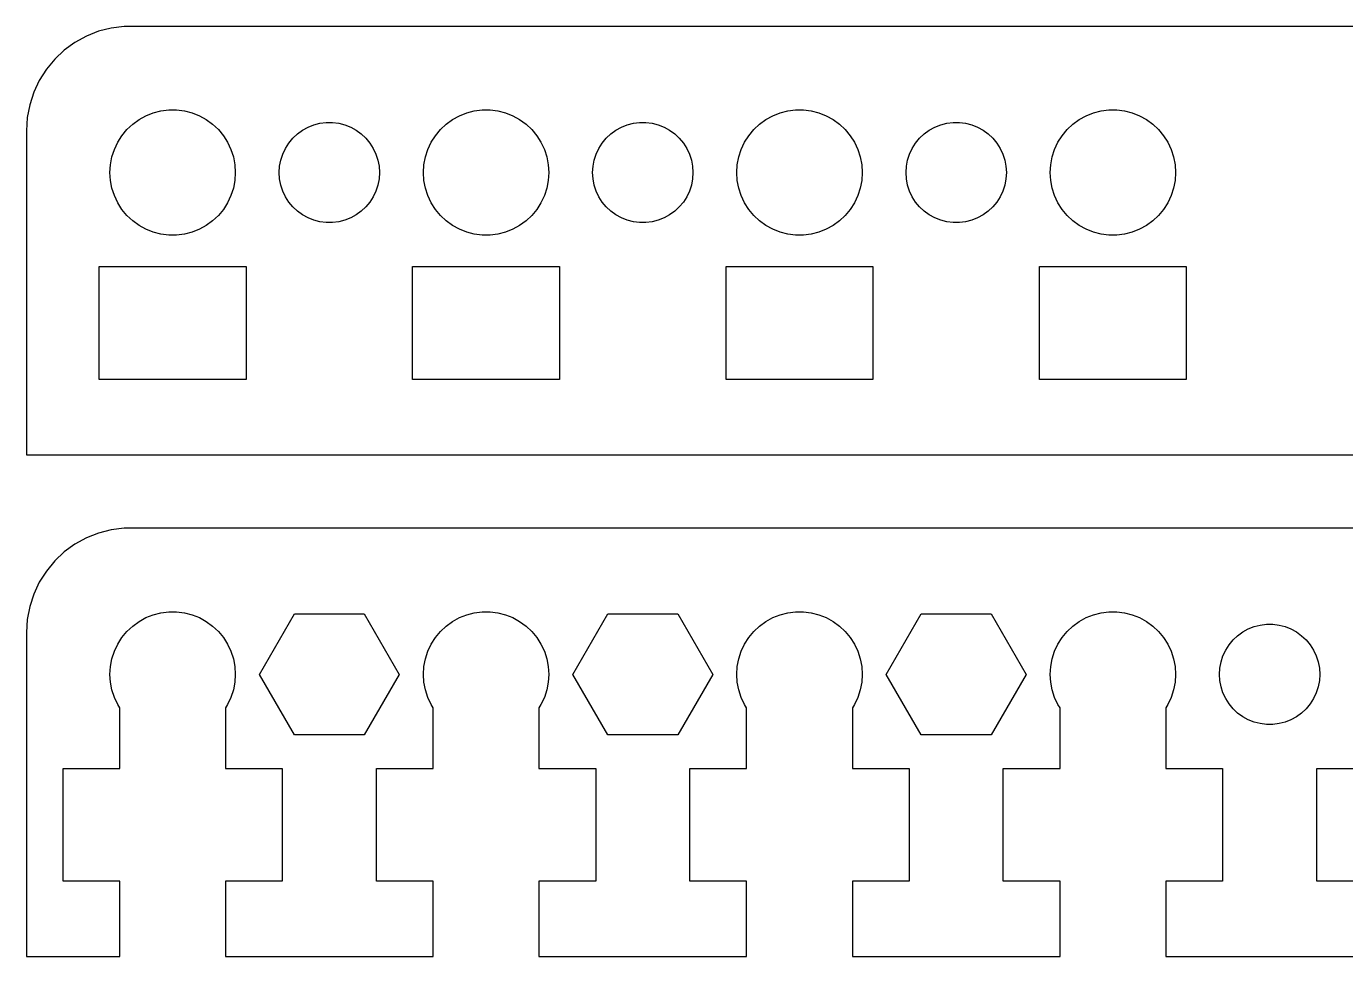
# Model space of a CAD drawing. Header units: metres. Extents: x -67 to 67, y 0 to 92.
# Drawn here: x -67 to -3.9, y 48 to 92.5 of the extents above; entities that cross this region are included whole.
import ezdxf

# ---------------------------------------------------------------- set-up
doc = ezdxf.new("R2010")
doc.units = ezdxf.units.M

msp = doc.modelspace()

# ---------------------------------------------------------------- linework, layer by layer
for p, q in [((-63.5451, 92.2553), (-64.1289, 92.0241)), ((-62.9369, 92.4114), (-63.5451, 92.2553)), ((-62.3139, 92.4901), (-62.9369, 92.4114)), ((62.3139, 92.4901), (-62.3139, 92.4901)), ((-64.6791, 91.7216), (-65.1871, 91.3526)), ((-64.1289, 92.0241), (-64.6791, 91.7216)), ((-65.6448, 90.9227), (-66.0451, 90.4389)), ((-65.1871, 91.3526), (-65.6448, 90.9227)), ((-66.0451, 90.4389), (-66.3815, 89.9088)), ((-66.3815, 89.9088), (-66.6489, 89.3406)), ((-66.6489, 89.3406), (-66.8429, 88.7434)), ((-66.8429, 88.7434), (-66.9606, 88.1267)), ((-60.927, 88.3532), (-60.5621, 88.4469)), ((-60.5621, 88.4469), (-60.1884, 88.4941)), ((-60.1884, 88.4941), (-59.8116, 88.4941)), ((-59.8116, 88.4941), (-59.4379, 88.4469)), ((-59.4379, 88.4469), (-59.0729, 88.3532)), ((-45.927, 88.3532), (-45.5621, 88.4469)), ((-45.5621, 88.4469), (-45.1884, 88.4941)), ((-45.1884, 88.4941), (-44.8116, 88.4941)), ((-44.8116, 88.4941), (-44.4379, 88.4469)), ((-44.4379, 88.4469), (-44.0729, 88.3532)), ((-30.927, 88.3532), (-30.5621, 88.4469)), ((-30.5621, 88.4469), (-30.1884, 88.4941)), ((-30.1884, 88.4941), (-29.8116, 88.4941)), ((-29.8116, 88.4941), (-29.4379, 88.4469)), ((-29.4379, 88.4469), (-29.0729, 88.3532)), ((-15.927, 88.3532), (-15.5621, 88.4469)), ((-15.5621, 88.4469), (-15.1884, 88.4941)), ((-15.1884, 88.4941), (-14.8116, 88.4941)), ((-14.8116, 88.4941), (-14.4379, 88.4469)), ((-14.4379, 88.4469), (-14.0729, 88.3532)), ((-66.9606, 88.1267), (-67, 87.5)), ((-62.1869, 87.5536), (-61.9123, 87.8115)), ((-61.9123, 87.8115), (-61.6075, 88.033)), ((-61.6075, 88.033), (-61.2773, 88.2145)), ((-61.2773, 88.2145), (-60.927, 88.3532)), ((-59.0729, 88.3532), (-58.7227, 88.2145)), ((-58.7227, 88.2145), (-58.3925, 88.033)), ((-58.3925, 88.033), (-58.0877, 87.8115)), ((-58.0877, 87.8115), (-57.8131, 87.5536)), ((-53.5219, 87.6716), (-53.2416, 87.7825)), ((-53.2416, 87.7825), (-52.9497, 87.8575)), ((-52.9497, 87.8575), (-52.6507, 87.8953)), ((-52.6507, 87.8953), (-52.3493, 87.8953)), ((-52.3493, 87.8953), (-52.0503, 87.8575)), ((-52.0503, 87.8575), (-51.7583, 87.7825)), ((-51.7583, 87.7825), (-51.4781, 87.6716)), ((-47.1869, 87.5536), (-46.9123, 87.8115)), ((-46.9123, 87.8115), (-46.6075, 88.033)), ((-46.6075, 88.033), (-46.2773, 88.2145)), ((-46.2773, 88.2145), (-45.927, 88.3532)), ((-44.0729, 88.3532), (-43.7227, 88.2145)), ((-43.7227, 88.2145), (-43.3925, 88.033)), ((-43.3925, 88.033), (-43.0877, 87.8115)), ((-43.0877, 87.8115), (-42.8131, 87.5536)), ((-38.5219, 87.6716), (-38.2416, 87.7825)), ((-38.2416, 87.7825), (-37.9497, 87.8575)), ((-37.9497, 87.8575), (-37.6507, 87.8953)), ((-37.6507, 87.8953), (-37.3493, 87.8953)), ((-37.3493, 87.8953), (-37.0503, 87.8575)), ((-37.0503, 87.8575), (-36.7583, 87.7825)), ((-36.7583, 87.7825), (-36.4781, 87.6716)), ((-32.1869, 87.5536), (-31.9123, 87.8115)), ((-31.9123, 87.8115), (-31.6075, 88.033)), ((-31.6075, 88.033), (-31.2773, 88.2145)), ((-31.2773, 88.2145), (-30.927, 88.3532)), ((-29.0729, 88.3532), (-28.7227, 88.2145)), ((-28.7227, 88.2145), (-28.3925, 88.033)), ((-28.3925, 88.033), (-28.0877, 87.8115)), ((-28.0877, 87.8115), (-27.8131, 87.5536)), ((-23.5219, 87.6716), (-23.2416, 87.7825)), ((-23.2416, 87.7825), (-22.9497, 87.8575)), ((-22.9497, 87.8575), (-22.6507, 87.8953)), ((-22.6507, 87.8953), (-22.3493, 87.8953)), ((-22.3493, 87.8953), (-22.0503, 87.8575)), ((-22.0503, 87.8575), (-21.7583, 87.7825)), ((-21.7583, 87.7825), (-21.4781, 87.6716)), ((-17.1869, 87.5536), (-16.9123, 87.8115)), ((-16.9123, 87.8115), (-16.6075, 88.033)), ((-16.6075, 88.033), (-16.2773, 88.2145)), ((-16.2773, 88.2145), (-15.927, 88.3532)), ((-14.0729, 88.3532), (-13.7227, 88.2145)), ((-13.7227, 88.2145), (-13.3925, 88.033)), ((-13.3925, 88.033), (-13.0877, 87.8115)), ((-13.0877, 87.8115), (-12.8131, 87.5536)), ((-67, 87.5), (-67, 72)), ((-62.6289, 86.9453), (-62.427, 87.2634)), ((-62.427, 87.2634), (-62.1869, 87.5536)), ((-57.8131, 87.5536), (-57.5729, 87.2634)), ((-57.5729, 87.2634), (-57.3711, 86.9453)), ((-54.4416, 86.9107), (-54.2495, 87.1429)), ((-54.2495, 87.1429), (-54.0298, 87.3492)), ((-54.0298, 87.3492), (-53.786, 87.5264)), ((-53.786, 87.5264), (-53.5219, 87.6716)), ((-51.4781, 87.6716), (-51.214, 87.5264)), ((-51.214, 87.5264), (-50.9702, 87.3492)), ((-50.9702, 87.3492), (-50.7505, 87.1429)), ((-50.7505, 87.1429), (-50.5583, 86.9107)), ((-47.6289, 86.9453), (-47.427, 87.2634)), ((-47.427, 87.2634), (-47.1869, 87.5536)), ((-42.8131, 87.5536), (-42.5729, 87.2634)), ((-42.5729, 87.2634), (-42.3711, 86.9453)), ((-39.4416, 86.9107), (-39.2495, 87.1429)), ((-39.2495, 87.1429), (-39.0298, 87.3492)), ((-39.0298, 87.3492), (-38.786, 87.5264)), ((-38.786, 87.5264), (-38.5219, 87.6716)), ((-36.4781, 87.6716), (-36.214, 87.5264)), ((-36.214, 87.5264), (-35.9702, 87.3492)), ((-35.9702, 87.3492), (-35.7505, 87.1429)), ((-35.7505, 87.1429), (-35.5583, 86.9107)), ((-32.6289, 86.9453), (-32.427, 87.2634)), ((-32.427, 87.2634), (-32.1869, 87.5536)), ((-27.8131, 87.5536), (-27.5729, 87.2634)), ((-27.5729, 87.2634), (-27.3711, 86.9453)), ((-24.4416, 86.9107), (-24.2495, 87.1429)), ((-24.2495, 87.1429), (-24.0298, 87.3492)), ((-24.0298, 87.3492), (-23.786, 87.5264)), ((-23.786, 87.5264), (-23.5219, 87.6716)), ((-21.4781, 87.6716), (-21.214, 87.5264)), ((-21.214, 87.5264), (-20.9702, 87.3492)), ((-20.9702, 87.3492), (-20.7505, 87.1429)), ((-20.7505, 87.1429), (-20.5583, 86.9107)), ((-17.6289, 86.9453), (-17.427, 87.2634)), ((-17.427, 87.2634), (-17.1869, 87.5536)), ((-12.8131, 87.5536), (-12.5729, 87.2634)), ((-12.5729, 87.2634), (-12.3711, 86.9453)), ((-62.9057, 86.2461), (-62.7893, 86.6044)), ((-62.7893, 86.6044), (-62.6289, 86.9453)), ((-57.3711, 86.9453), (-57.2107, 86.6044)), ((-57.2107, 86.6044), (-57.0942, 86.2461)), ((-54.7315, 86.3835), (-54.6031, 86.6562)), ((-54.6031, 86.6562), (-54.4416, 86.9107)), ((-50.5583, 86.9107), (-50.3969, 86.6562)), ((-50.3969, 86.6562), (-50.2685, 86.3835)), ((-47.9057, 86.2461), (-47.7893, 86.6044)), ((-47.7893, 86.6044), (-47.6289, 86.9453)), ((-42.3711, 86.9453), (-42.2107, 86.6044)), ((-42.2107, 86.6044), (-42.0942, 86.2461)), ((-39.7315, 86.3835), (-39.6031, 86.6562)), ((-39.6031, 86.6562), (-39.4416, 86.9107)), ((-35.5583, 86.9107), (-35.3969, 86.6562)), ((-35.3969, 86.6562), (-35.2685, 86.3835)), ((-32.9057, 86.2461), (-32.7893, 86.6044)), ((-32.7893, 86.6044), (-32.6289, 86.9453)), ((-27.3711, 86.9453), (-27.2107, 86.6044)), ((-27.2107, 86.6044), (-27.0942, 86.2461)), ((-24.7315, 86.3835), (-24.6031, 86.6562)), ((-24.6031, 86.6562), (-24.4416, 86.9107)), ((-20.5583, 86.9107), (-20.3969, 86.6562)), ((-20.3969, 86.6562), (-20.2685, 86.3835)), ((-17.9057, 86.2461), (-17.7893, 86.6044)), ((-17.7893, 86.6044), (-17.6289, 86.9453)), ((-12.3711, 86.9453), (-12.2107, 86.6044)), ((-12.2107, 86.6044), (-12.0942, 86.2461)), ((-63, 85.5), (-62.9763, 85.876)), ((-62.9763, 85.876), (-62.9057, 86.2461)), ((-57.0942, 86.2461), (-57.0237, 85.876)), ((-57.0237, 85.876), (-57, 85.5)), ((-54.8811, 85.8008), (-54.8246, 86.0968)), ((-54.8246, 86.0968), (-54.7315, 86.3835)), ((-50.2685, 86.3835), (-50.1754, 86.0968)), ((-50.1754, 86.0968), (-50.1189, 85.8008)), ((-48, 85.5), (-47.9763, 85.876)), ((-47.9763, 85.876), (-47.9057, 86.2461)), ((-42.0942, 86.2461), (-42.0237, 85.876)), ((-42.0237, 85.876), (-42, 85.5)), ((-39.8811, 85.8008), (-39.8246, 86.0968)), ((-39.8246, 86.0968), (-39.7315, 86.3835)), ((-35.2685, 86.3835), (-35.1754, 86.0968)), ((-35.1754, 86.0968), (-35.1189, 85.8008)), ((-33, 85.5), (-32.9763, 85.876)), ((-32.9763, 85.876), (-32.9057, 86.2461)), ((-27.0942, 86.2461), (-27.0237, 85.876)), ((-27.0237, 85.876), (-27, 85.5)), ((-24.8811, 85.8008), (-24.8246, 86.0968)), ((-24.8246, 86.0968), (-24.7315, 86.3835)), ((-20.2685, 86.3835), (-20.1754, 86.0968)), ((-20.1754, 86.0968), (-20.1189, 85.8008)), ((-18, 85.5), (-17.9763, 85.876)), ((-17.9763, 85.876), (-17.9057, 86.2461)), ((-12.0942, 86.2461), (-12.0237, 85.876)), ((-12.0237, 85.876), (-12, 85.5)), ((-62.9763, 85.124), (-63, 85.5)), ((-57, 85.5), (-57.0237, 85.124)), ((-54.9, 85.5), (-54.8811, 85.8008)), ((-54.8811, 85.1992), (-54.9, 85.5)), ((-50.1189, 85.8008), (-50.1, 85.5)), ((-50.1, 85.5), (-50.1189, 85.1992)), ((-47.9763, 85.124), (-48, 85.5)), ((-42, 85.5), (-42.0237, 85.124)), ((-39.9, 85.5), (-39.8811, 85.8008)), ((-39.8811, 85.1992), (-39.9, 85.5)), ((-35.1189, 85.8008), (-35.1, 85.5)), ((-35.1, 85.5), (-35.1189, 85.1992)), ((-32.9763, 85.124), (-33, 85.5)), ((-27, 85.5), (-27.0237, 85.124)), ((-24.9, 85.5), (-24.8811, 85.8008)), ((-24.8811, 85.1992), (-24.9, 85.5)), ((-20.1189, 85.8008), (-20.1, 85.5)), ((-20.1, 85.5), (-20.1189, 85.1992)), ((-17.9763, 85.124), (-18, 85.5)), ((-12, 85.5), (-12.0237, 85.124)), ((-62.9057, 84.7539), (-62.9763, 85.124)), ((-62.7893, 84.3956), (-62.9057, 84.7539)), ((-57.0942, 84.7539), (-57.2107, 84.3956)), ((-57.0237, 85.124), (-57.0942, 84.7539)), ((-54.8246, 84.9031), (-54.8811, 85.1992)), ((-54.7315, 84.6165), (-54.8246, 84.9031)), ((-54.6031, 84.3438), (-54.7315, 84.6165)), ((-50.2685, 84.6165), (-50.3969, 84.3438)), ((-50.1754, 84.9031), (-50.2685, 84.6165)), ((-50.1189, 85.1992), (-50.1754, 84.9031)), ((-47.9057, 84.7539), (-47.9763, 85.124)), ((-47.7893, 84.3956), (-47.9057, 84.7539)), ((-42.0942, 84.7539), (-42.2107, 84.3956)), ((-42.0237, 85.124), (-42.0942, 84.7539)), ((-39.8246, 84.9031), (-39.8811, 85.1992)), ((-39.7315, 84.6165), (-39.8246, 84.9031)), ((-39.6031, 84.3438), (-39.7315, 84.6165)), ((-35.2685, 84.6165), (-35.3969, 84.3438)), ((-35.1754, 84.9031), (-35.2685, 84.6165)), ((-35.1189, 85.1992), (-35.1754, 84.9031)), ((-32.9057, 84.7539), (-32.9763, 85.124)), ((-32.7893, 84.3956), (-32.9057, 84.7539)), ((-27.0942, 84.7539), (-27.2107, 84.3956)), ((-27.0237, 85.124), (-27.0942, 84.7539)), ((-24.8246, 84.9031), (-24.8811, 85.1992)), ((-24.7315, 84.6165), (-24.8246, 84.9031)), ((-24.6031, 84.3438), (-24.7315, 84.6165)), ((-20.2685, 84.6165), (-20.3969, 84.3438)), ((-20.1754, 84.9031), (-20.2685, 84.6165)), ((-20.1189, 85.1992), (-20.1754, 84.9031)), ((-17.9057, 84.7539), (-17.9763, 85.124)), ((-17.7893, 84.3956), (-17.9057, 84.7539)), ((-12.0942, 84.7539), (-12.2107, 84.3956)), ((-12.0237, 85.124), (-12.0942, 84.7539)), ((-62.6289, 84.0547), (-62.7893, 84.3956)), ((-62.427, 83.7366), (-62.6289, 84.0547)), ((-57.3711, 84.0547), (-57.5729, 83.7366)), ((-57.2107, 84.3956), (-57.3711, 84.0547)), ((-54.4416, 84.0893), (-54.6031, 84.3438)), ((-54.2495, 83.8571), (-54.4416, 84.0893)), ((-50.5583, 84.0893), (-50.7505, 83.8571)), ((-50.3969, 84.3438), (-50.5583, 84.0893)), ((-47.6289, 84.0547), (-47.7893, 84.3956)), ((-47.427, 83.7366), (-47.6289, 84.0547)), ((-42.3711, 84.0547), (-42.5729, 83.7366)), ((-42.2107, 84.3956), (-42.3711, 84.0547)), ((-39.4416, 84.0893), (-39.6031, 84.3438)), ((-39.2495, 83.8571), (-39.4416, 84.0893)), ((-35.5583, 84.0893), (-35.7505, 83.8571)), ((-35.3969, 84.3438), (-35.5583, 84.0893)), ((-32.6289, 84.0547), (-32.7893, 84.3956)), ((-32.427, 83.7366), (-32.6289, 84.0547)), ((-27.3711, 84.0547), (-27.5729, 83.7366)), ((-27.2107, 84.3956), (-27.3711, 84.0547)), ((-24.4416, 84.0893), (-24.6031, 84.3438)), ((-24.2495, 83.8571), (-24.4416, 84.0893)), ((-20.5583, 84.0893), (-20.7505, 83.8571)), ((-20.3969, 84.3438), (-20.5583, 84.0893)), ((-17.6289, 84.0547), (-17.7893, 84.3956)), ((-17.427, 83.7366), (-17.6289, 84.0547)), ((-12.3711, 84.0547), (-12.5729, 83.7366)), ((-12.2107, 84.3956), (-12.3711, 84.0547)), ((-62.1869, 83.4464), (-62.427, 83.7366)), ((-61.9123, 83.1884), (-62.1869, 83.4464)), ((-57.8131, 83.4464), (-58.0877, 83.1884)), ((-57.5729, 83.7366), (-57.8131, 83.4464)), ((-54.0298, 83.6508), (-54.2495, 83.8571)), ((-53.786, 83.4736), (-54.0298, 83.6508)), ((-53.5219, 83.3284), (-53.786, 83.4736)), ((-51.214, 83.4736), (-51.4781, 83.3284)), ((-50.9702, 83.6508), (-51.214, 83.4736)), ((-50.7505, 83.8571), (-50.9702, 83.6508)), ((-47.1869, 83.4464), (-47.427, 83.7366)), ((-46.9123, 83.1884), (-47.1869, 83.4464)), ((-42.8131, 83.4464), (-43.0877, 83.1884)), ((-42.5729, 83.7366), (-42.8131, 83.4464)), ((-39.0298, 83.6508), (-39.2495, 83.8571)), ((-38.786, 83.4736), (-39.0298, 83.6508)), ((-38.5219, 83.3284), (-38.786, 83.4736)), ((-36.214, 83.4736), (-36.4781, 83.3284)), ((-35.9702, 83.6508), (-36.214, 83.4736)), ((-35.7505, 83.8571), (-35.9702, 83.6508)), ((-32.1869, 83.4464), (-32.427, 83.7366)), ((-31.9123, 83.1884), (-32.1869, 83.4464)), ((-27.8131, 83.4464), (-28.0877, 83.1884)), ((-27.5729, 83.7366), (-27.8131, 83.4464)), ((-24.0298, 83.6508), (-24.2495, 83.8571)), ((-23.786, 83.4736), (-24.0298, 83.6508)), ((-23.5219, 83.3284), (-23.786, 83.4736)), ((-21.214, 83.4736), (-21.4781, 83.3284)), ((-20.9702, 83.6508), (-21.214, 83.4736)), ((-20.7505, 83.8571), (-20.9702, 83.6508)), ((-17.1869, 83.4464), (-17.427, 83.7366)), ((-16.9123, 83.1884), (-17.1869, 83.4464)), ((-12.8131, 83.4464), (-13.0877, 83.1884)), ((-12.5729, 83.7366), (-12.8131, 83.4464)), ((-61.6075, 82.967), (-61.9123, 83.1884)), ((-61.2773, 82.7855), (-61.6075, 82.967)), ((-60.927, 82.6468), (-61.2773, 82.7855)), ((-58.7227, 82.7855), (-59.0729, 82.6468)), ((-58.3925, 82.967), (-58.7227, 82.7855)), ((-58.0877, 83.1884), (-58.3925, 82.967)), ((-53.2416, 83.2175), (-53.5219, 83.3284)), ((-52.9497, 83.1425), (-53.2416, 83.2175)), ((-52.6507, 83.1047), (-52.9497, 83.1425)), ((-52.3493, 83.1047), (-52.6507, 83.1047)), ((-52.0503, 83.1425), (-52.3493, 83.1047)), ((-51.7583, 83.2175), (-52.0503, 83.1425)), ((-51.4781, 83.3284), (-51.7583, 83.2175)), ((-46.6075, 82.967), (-46.9123, 83.1884)), ((-46.2773, 82.7855), (-46.6075, 82.967)), ((-45.927, 82.6468), (-46.2773, 82.7855)), ((-43.7227, 82.7855), (-44.0729, 82.6468)), ((-43.3925, 82.967), (-43.7227, 82.7855)), ((-43.0877, 83.1884), (-43.3925, 82.967)), ((-38.2416, 83.2175), (-38.5219, 83.3284)), ((-37.9497, 83.1425), (-38.2416, 83.2175)), ((-37.6507, 83.1047), (-37.9497, 83.1425)), ((-37.3493, 83.1047), (-37.6507, 83.1047)), ((-37.0503, 83.1425), (-37.3493, 83.1047)), ((-36.7583, 83.2175), (-37.0503, 83.1425)), ((-36.4781, 83.3284), (-36.7583, 83.2175)), ((-31.6075, 82.967), (-31.9123, 83.1884)), ((-31.2773, 82.7855), (-31.6075, 82.967)), ((-30.927, 82.6468), (-31.2773, 82.7855)), ((-28.7227, 82.7855), (-29.0729, 82.6468)), ((-28.3925, 82.967), (-28.7227, 82.7855)), ((-28.0877, 83.1884), (-28.3925, 82.967)), ((-23.2416, 83.2175), (-23.5219, 83.3284)), ((-22.9497, 83.1425), (-23.2416, 83.2175)), ((-22.6507, 83.1047), (-22.9497, 83.1425)), ((-22.3493, 83.1047), (-22.6507, 83.1047)), ((-22.0503, 83.1425), (-22.3493, 83.1047)), ((-21.7583, 83.2175), (-22.0503, 83.1425)), ((-21.4781, 83.3284), (-21.7583, 83.2175)), ((-16.6075, 82.967), (-16.9123, 83.1884)), ((-16.2773, 82.7855), (-16.6075, 82.967)), ((-15.927, 82.6468), (-16.2773, 82.7855)), ((-13.7227, 82.7855), (-14.0729, 82.6468)), ((-13.3925, 82.967), (-13.7227, 82.7855)), ((-13.0877, 83.1884), (-13.3925, 82.967)), ((-60.5621, 82.5531), (-60.927, 82.6468)), ((-60.1884, 82.5059), (-60.5621, 82.5531)), ((-59.8116, 82.5059), (-60.1884, 82.5059)), ((-59.4379, 82.5531), (-59.8116, 82.5059)), ((-59.0729, 82.6468), (-59.4379, 82.5531)), ((-45.5621, 82.5531), (-45.927, 82.6468)), ((-45.1884, 82.5059), (-45.5621, 82.5531)), ((-44.8116, 82.5059), (-45.1884, 82.5059)), ((-44.4379, 82.5531), (-44.8116, 82.5059)), ((-44.0729, 82.6468), (-44.4379, 82.5531)), ((-30.5621, 82.5531), (-30.927, 82.6468)), ((-30.1884, 82.5059), (-30.5621, 82.5531)), ((-29.8116, 82.5059), (-30.1884, 82.5059)), ((-29.4379, 82.5531), (-29.8116, 82.5059)), ((-29.0729, 82.6468), (-29.4379, 82.5531)), ((-15.5621, 82.5531), (-15.927, 82.6468)), ((-15.1884, 82.5059), (-15.5621, 82.5531)), ((-14.8116, 82.5059), (-15.1884, 82.5059)), ((-14.4379, 82.5531), (-14.8116, 82.5059)), ((-14.0729, 82.6468), (-14.4379, 82.5531)), ((-63.5142, 75.6), (-63.5142, 81)), ((-63.5142, 81), (-56.4858, 81)), ((-56.4858, 81), (-56.4858, 75.6)), ((-48.5142, 75.6), (-48.5142, 81)), ((-48.5142, 81), (-41.4858, 81)), ((-41.4858, 81), (-41.4858, 75.6)), ((-33.5142, 75.6), (-33.5142, 81)), ((-33.5142, 81), (-26.4858, 81)), ((-26.4858, 81), (-26.4858, 75.6)), ((-18.5142, 75.6), (-18.5142, 81)), ((-18.5142, 81), (-11.4858, 81)), ((-11.4858, 81), (-11.4858, 75.6)), ((-56.4858, 75.6), (-63.5142, 75.6)), ((-41.4858, 75.6), (-48.5142, 75.6)), ((-26.4858, 75.6), (-33.5142, 75.6)), ((-11.4858, 75.6), (-18.5142, 75.6)), ((-67, 72), (67, 72)), ((-63.5451, 68.2553), (-64.1289, 68.0241)), ((-62.9369, 68.4114), (-63.5451, 68.2553)), ((-62.3139, 68.4901), (-62.9369, 68.4114)), ((62.3139, 68.4901), (-62.3139, 68.4901)), ((-64.6791, 67.7216), (-65.1871, 67.3526)), ((-64.1289, 68.0241), (-64.6791, 67.7216)), ((-65.1871, 67.3526), (-65.6448, 66.9227)), ((-66.0451, 66.4389), (-66.3815, 65.9088)), ((-65.6448, 66.9227), (-66.0451, 66.4389)), ((-66.3815, 65.9088), (-66.6489, 65.3406)), ((-66.6489, 65.3406), (-66.8429, 64.7434)), ((-66.8429, 64.7434), (-66.9606, 64.1267)), ((-60.927, 64.3532), (-60.5621, 64.4469)), ((-60.5621, 64.4469), (-60.1884, 64.4941)), ((-60.1884, 64.4941), (-59.8116, 64.4941)), ((-59.8116, 64.4941), (-59.4379, 64.4469)), ((-59.4379, 64.4469), (-59.0729, 64.3532)), ((-45.927, 64.3532), (-45.5621, 64.4469)), ((-45.5621, 64.4469), (-45.1884, 64.4941)), ((-45.1884, 64.4941), (-44.8116, 64.4941)), ((-44.8116, 64.4941), (-44.4379, 64.4469)), ((-44.4379, 64.4469), (-44.0729, 64.3532)), ((-30.927, 64.3532), (-30.5621, 64.4469)), ((-30.5621, 64.4469), (-30.1884, 64.4941)), ((-30.1884, 64.4941), (-29.8116, 64.4941)), ((-29.8116, 64.4941), (-29.4379, 64.4469)), ((-29.4379, 64.4469), (-29.0729, 64.3532)), ((-15.927, 64.3532), (-15.5621, 64.4469)), ((-15.5621, 64.4469), (-15.1884, 64.4941)), ((-15.1884, 64.4941), (-14.8116, 64.4941)), ((-14.8116, 64.4941), (-14.4379, 64.4469)), ((-14.4379, 64.4469), (-14.0729, 64.3532)), ((-66.9606, 64.1267), (-67, 63.5)), ((-62.1869, 63.5536), (-61.9123, 63.8115)), ((-61.9123, 63.8115), (-61.6075, 64.033)), ((-61.6075, 64.033), (-61.2773, 64.2145)), ((-61.2773, 64.2145), (-60.927, 64.3532)), ((-59.0729, 64.3532), (-58.7227, 64.2145)), ((-58.7227, 64.2145), (-58.3925, 64.033)), ((-58.3925, 64.033), (-58.0877, 63.8115)), ((-58.0877, 63.8115), (-57.8131, 63.5536)), ((-55.8466, 61.5), (-54.1733, 64.3982)), ((-54.1733, 64.3982), (-50.8267, 64.3982)), ((-50.8267, 64.3982), (-49.1534, 61.5)), ((-47.1869, 63.5536), (-46.9123, 63.8115)), ((-46.9123, 63.8115), (-46.6075, 64.033)), ((-46.6075, 64.033), (-46.2773, 64.2145)), ((-46.2773, 64.2145), (-45.927, 64.3532)), ((-44.0729, 64.3532), (-43.7227, 64.2145)), ((-43.7227, 64.2145), (-43.3925, 64.033)), ((-43.3925, 64.033), (-43.0877, 63.8115)), ((-43.0877, 63.8115), (-42.8131, 63.5536)), ((-40.8466, 61.5), (-39.1733, 64.3982)), ((-39.1733, 64.3982), (-35.8267, 64.3982)), ((-35.8267, 64.3982), (-34.1534, 61.5)), ((-32.1869, 63.5536), (-31.9123, 63.8115)), ((-31.9123, 63.8115), (-31.6075, 64.033)), ((-31.6075, 64.033), (-31.2773, 64.2145)), ((-31.2773, 64.2145), (-30.927, 64.3532)), ((-29.0729, 64.3532), (-28.7227, 64.2145)), ((-28.7227, 64.2145), (-28.3925, 64.033)), ((-28.3925, 64.033), (-28.0877, 63.8115)), ((-28.0877, 63.8115), (-27.8131, 63.5536)), ((-25.8466, 61.5), (-24.1733, 64.3982)), ((-24.1733, 64.3982), (-20.8267, 64.3982)), ((-20.8267, 64.3982), (-19.1534, 61.5)), ((-17.1869, 63.5536), (-16.9123, 63.8115)), ((-16.9123, 63.8115), (-16.6075, 64.033)), ((-16.6075, 64.033), (-16.2773, 64.2145)), ((-16.2773, 64.2145), (-15.927, 64.3532)), ((-14.0729, 64.3532), (-13.7227, 64.2145)), ((-13.7227, 64.2145), (-13.3925, 64.033)), ((-13.3925, 64.033), (-13.0877, 63.8115)), ((-13.0877, 63.8115), (-12.8131, 63.5536)), ((-8.52187, 63.6716), (-8.24164, 63.7825)), ((-8.24164, 63.7825), (-7.94971, 63.8575)), ((-7.94971, 63.8575), (-7.6507, 63.8953)), ((-7.6507, 63.8953), (-7.34929, 63.8953)), ((-7.34929, 63.8953), (-7.05028, 63.8575)), ((-7.05028, 63.8575), (-6.75835, 63.7825)), ((-6.75835, 63.7825), (-6.47812, 63.6716)), ((-67, 63.5), (-67, 48)), ((-62.6289, 62.9453), (-62.427, 63.2634)), ((-62.427, 63.2634), (-62.1869, 63.5536)), ((-57.8131, 63.5536), (-57.5729, 63.2634)), ((-57.5729, 63.2634), (-57.3711, 62.9453)), ((-47.6289, 62.9453), (-47.427, 63.2634)), ((-47.427, 63.2634), (-47.1869, 63.5536)), ((-42.8131, 63.5536), (-42.5729, 63.2634)), ((-42.5729, 63.2634), (-42.3711, 62.9453)), ((-32.6289, 62.9453), (-32.427, 63.2634)), ((-32.427, 63.2634), (-32.1869, 63.5536)), ((-27.8131, 63.5536), (-27.5729, 63.2634)), ((-27.5729, 63.2634), (-27.3711, 62.9453)), ((-17.6289, 62.9453), (-17.427, 63.2634)), ((-17.427, 63.2634), (-17.1869, 63.5536)), ((-12.8131, 63.5536), (-12.5729, 63.2634)), ((-12.5729, 63.2634), (-12.3711, 62.9453)), ((-9.44164, 62.9107), (-9.24951, 63.1429)), ((-9.24951, 63.1429), (-9.02982, 63.3492)), ((-9.02982, 63.3492), (-8.78598, 63.5264)), ((-8.78598, 63.5264), (-8.52187, 63.6716)), ((-6.47812, 63.6716), (-6.214, 63.5264)), ((-6.214, 63.5264), (-5.97017, 63.3492)), ((-5.97017, 63.3492), (-5.75047, 63.1429)), ((-5.75047, 63.1429), (-5.55835, 62.9107)), ((-62.9057, 62.2461), (-62.7893, 62.6044)), ((-62.7893, 62.6044), (-62.6289, 62.9453)), ((-57.3711, 62.9453), (-57.2107, 62.6044)), ((-57.2107, 62.6044), (-57.0942, 62.2461)), ((-47.9057, 62.2461), (-47.7893, 62.6044)), ((-47.7893, 62.6044), (-47.6289, 62.9453)), ((-42.3711, 62.9453), (-42.2107, 62.6044)), ((-42.2107, 62.6044), (-42.0942, 62.2461)), ((-32.9057, 62.2461), (-32.7893, 62.6044)), ((-32.7893, 62.6044), (-32.6289, 62.9453)), ((-27.3711, 62.9453), (-27.2107, 62.6044)), ((-27.2107, 62.6044), (-27.0942, 62.2461)), ((-17.9057, 62.2461), (-17.7893, 62.6044)), ((-17.7893, 62.6044), (-17.6289, 62.9453)), ((-12.3711, 62.9453), (-12.2107, 62.6044)), ((-12.2107, 62.6044), (-12.0942, 62.2461)), ((-9.73146, 62.3835), (-9.60313, 62.6562)), ((-9.60313, 62.6562), (-9.44164, 62.9107)), ((-5.55835, 62.9107), (-5.39685, 62.6562)), ((-5.39685, 62.6562), (-5.26852, 62.3835)), ((-63, 61.5), (-62.9763, 61.876)), ((-62.9763, 61.876), (-62.9057, 62.2461)), ((-57.0942, 62.2461), (-57.0237, 61.876)), ((-57.0237, 61.876), (-57, 61.5)), ((-48, 61.5), (-47.9763, 61.876)), ((-47.9763, 61.876), (-47.9057, 62.2461)), ((-42.0942, 62.2461), (-42.0237, 61.876)), ((-42.0237, 61.876), (-42, 61.5)), ((-33, 61.5), (-32.9763, 61.876)), ((-32.9763, 61.876), (-32.9057, 62.2461)), ((-27.0942, 62.2461), (-27.0237, 61.876)), ((-27.0237, 61.876), (-27, 61.5)), ((-18, 61.5), (-17.9763, 61.876)), ((-17.9763, 61.876), (-17.9057, 62.2461)), ((-12.0942, 62.2461), (-12.0237, 61.876)), ((-12.0237, 61.876), (-12, 61.5)), ((-9.88107, 61.8008), (-9.82458, 62.0968)), ((-9.82458, 62.0968), (-9.73146, 62.3835)), ((-5.26852, 62.3835), (-5.1754, 62.0968)), ((-5.1754, 62.0968), (-5.11891, 61.8008)), ((-62.9763, 61.124), (-63, 61.5)), ((-57, 61.5), (-57.0237, 61.124)), ((-54.1733, 58.6018), (-55.8466, 61.5)), ((-49.1534, 61.5), (-50.8267, 58.6018)), ((-47.9763, 61.124), (-48, 61.5)), ((-42, 61.5), (-42.0237, 61.124)), ((-39.1733, 58.6018), (-40.8466, 61.5)), ((-34.1534, 61.5), (-35.8267, 58.6018)), ((-32.9763, 61.124), (-33, 61.5)), ((-27, 61.5), (-27.0237, 61.124)), ((-24.1733, 58.6018), (-25.8466, 61.5)), ((-19.1534, 61.5), (-20.8267, 58.6018)), ((-17.9763, 61.124), (-18, 61.5)), ((-12, 61.5), (-12.0237, 61.124)), ((-9.89999, 61.5), (-9.88107, 61.8008)), ((-9.88107, 61.1992), (-9.89999, 61.5)), ((-5.11891, 61.8008), (-5.09999, 61.5)), ((-5.09999, 61.5), (-5.11891, 61.1992)), ((-62.9057, 60.7539), (-62.9763, 61.124)), ((-62.7893, 60.3956), (-62.9057, 60.7539)), ((-57.0942, 60.7539), (-57.2107, 60.3956)), ((-57.0237, 61.124), (-57.0942, 60.7539)), ((-47.9057, 60.7539), (-47.9763, 61.124)), ((-47.7893, 60.3956), (-47.9057, 60.7539)), ((-42.0942, 60.7539), (-42.2107, 60.3956)), ((-42.0237, 61.124), (-42.0942, 60.7539)), ((-32.9057, 60.7539), (-32.9763, 61.124)), ((-32.7893, 60.3956), (-32.9057, 60.7539)), ((-27.0942, 60.7539), (-27.2107, 60.3956)), ((-27.0237, 61.124), (-27.0942, 60.7539)), ((-17.9057, 60.7539), (-17.9763, 61.124)), ((-17.7893, 60.3956), (-17.9057, 60.7539)), ((-12.0942, 60.7539), (-12.2107, 60.3956)), ((-12.0237, 61.124), (-12.0942, 60.7539)), ((-9.82458, 60.9031), (-9.88107, 61.1992)), ((-9.73146, 60.6165), (-9.82458, 60.9031)), ((-9.60313, 60.3438), (-9.73146, 60.6165)), ((-5.26852, 60.6165), (-5.39685, 60.3438)), ((-5.1754, 60.9031), (-5.26852, 60.6165)), ((-5.11891, 61.1992), (-5.1754, 60.9031)), ((-62.6289, 60.0547), (-62.7893, 60.3956)), ((-62.5307, 59.9), (-62.6289, 60.0547)), ((-57.3711, 60.0547), (-57.4693, 59.9)), ((-57.2107, 60.3956), (-57.3711, 60.0547)), ((-47.6289, 60.0547), (-47.7893, 60.3956)), ((-47.5307, 59.9), (-47.6289, 60.0547)), ((-42.3711, 60.0547), (-42.4693, 59.9)), ((-42.2107, 60.3956), (-42.3711, 60.0547)), ((-32.6289, 60.0547), (-32.7893, 60.3956)), ((-32.5307, 59.9), (-32.6289, 60.0547)), ((-27.3711, 60.0547), (-27.4693, 59.9)), ((-27.2107, 60.3956), (-27.3711, 60.0547)), ((-17.6289, 60.0547), (-17.7893, 60.3956)), ((-17.5307, 59.9), (-17.6289, 60.0547)), ((-12.3711, 60.0547), (-12.4693, 59.9)), ((-12.2107, 60.3956), (-12.3711, 60.0547)), ((-9.44164, 60.0893), (-9.60313, 60.3438)), ((-9.24951, 59.8571), (-9.44164, 60.0893)), ((-5.55835, 60.0893), (-5.75047, 59.8571)), ((-5.39685, 60.3438), (-5.55835, 60.0893)), ((-62.5307, 57), (-62.5307, 59.9)), ((-57.4693, 59.9), (-57.4693, 57)), ((-47.5307, 57), (-47.5307, 59.9)), ((-42.4693, 59.9), (-42.4693, 57)), ((-32.5307, 57), (-32.5307, 59.9)), ((-27.4693, 59.9), (-27.4693, 57)), ((-17.5307, 57), (-17.5307, 59.9)), ((-12.4693, 59.9), (-12.4693, 57)), ((-9.02982, 59.6508), (-9.24951, 59.8571)), ((-8.78598, 59.4736), (-9.02982, 59.6508)), ((-8.52187, 59.3284), (-8.78598, 59.4736)), ((-6.214, 59.4736), (-6.47812, 59.3284)), ((-5.97017, 59.6508), (-6.214, 59.4736)), ((-5.75047, 59.8571), (-5.97017, 59.6508)), ((-8.24164, 59.2175), (-8.52187, 59.3284)), ((-7.94971, 59.1425), (-8.24164, 59.2175)), ((-7.6507, 59.1047), (-7.94971, 59.1425)), ((-7.34929, 59.1047), (-7.6507, 59.1047)), ((-7.05028, 59.1425), (-7.34929, 59.1047)), ((-6.75835, 59.2175), (-7.05028, 59.1425)), ((-6.47812, 59.3284), (-6.75835, 59.2175)), ((-50.8267, 58.6018), (-54.1733, 58.6018)), ((-35.8267, 58.6018), (-39.1733, 58.6018)), ((-20.8267, 58.6018), (-24.1733, 58.6018)), ((-65.2462, 51.6), (-65.2462, 57)), ((-65.2462, 57), (-62.5307, 57)), ((-57.4693, 57), (-54.7538, 57)), ((-54.7538, 57), (-54.7538, 51.6)), ((-50.2462, 51.6), (-50.2462, 57)), ((-50.2462, 57), (-47.5307, 57)), ((-42.4693, 57), (-39.7538, 57)), ((-39.7538, 57), (-39.7538, 51.6)), ((-35.2462, 51.6), (-35.2462, 57)), ((-35.2462, 57), (-32.5307, 57)), ((-27.4693, 57), (-24.7538, 57)), ((-24.7538, 57), (-24.7538, 51.6)), ((-20.2462, 51.6), (-20.2462, 57)), ((-20.2462, 57), (-17.5307, 57)), ((-12.4693, 57), (-9.75375, 57)), ((-9.75375, 57), (-9.75375, 51.6)), ((-5.24623, 51.6), (-5.24623, 57)), ((-5.24623, 57), (-2.53072, 57)), ((-62.5307, 51.6), (-65.2462, 51.6)), ((-62.5307, 48), (-62.5307, 51.6)), ((-54.7538, 51.6), (-57.4693, 51.6)), ((-57.4693, 51.6), (-57.4693, 48)), ((-47.5307, 51.6), (-50.2462, 51.6)), ((-47.5307, 48), (-47.5307, 51.6)), ((-39.7538, 51.6), (-42.4693, 51.6)), ((-42.4693, 51.6), (-42.4693, 48)), ((-32.5307, 51.6), (-35.2462, 51.6)), ((-32.5307, 48), (-32.5307, 51.6)), ((-24.7538, 51.6), (-27.4693, 51.6)), ((-27.4693, 51.6), (-27.4693, 48)), ((-17.5307, 51.6), (-20.2462, 51.6)), ((-17.5307, 48), (-17.5307, 51.6)), ((-9.75375, 51.6), (-12.4693, 51.6)), ((-12.4693, 51.6), (-12.4693, 48)), ((-2.53072, 51.6), (-5.24623, 51.6)), ((-67, 48), (-62.5307, 48)), ((-57.4693, 48), (-47.5307, 48)), ((-42.4693, 48), (-32.5307, 48)), ((-27.4693, 48), (-17.5307, 48)), ((-12.4693, 48), (-2.53072, 48))]:
    msp.add_line(p, q)

doc.saveas('drawing.dxf')
